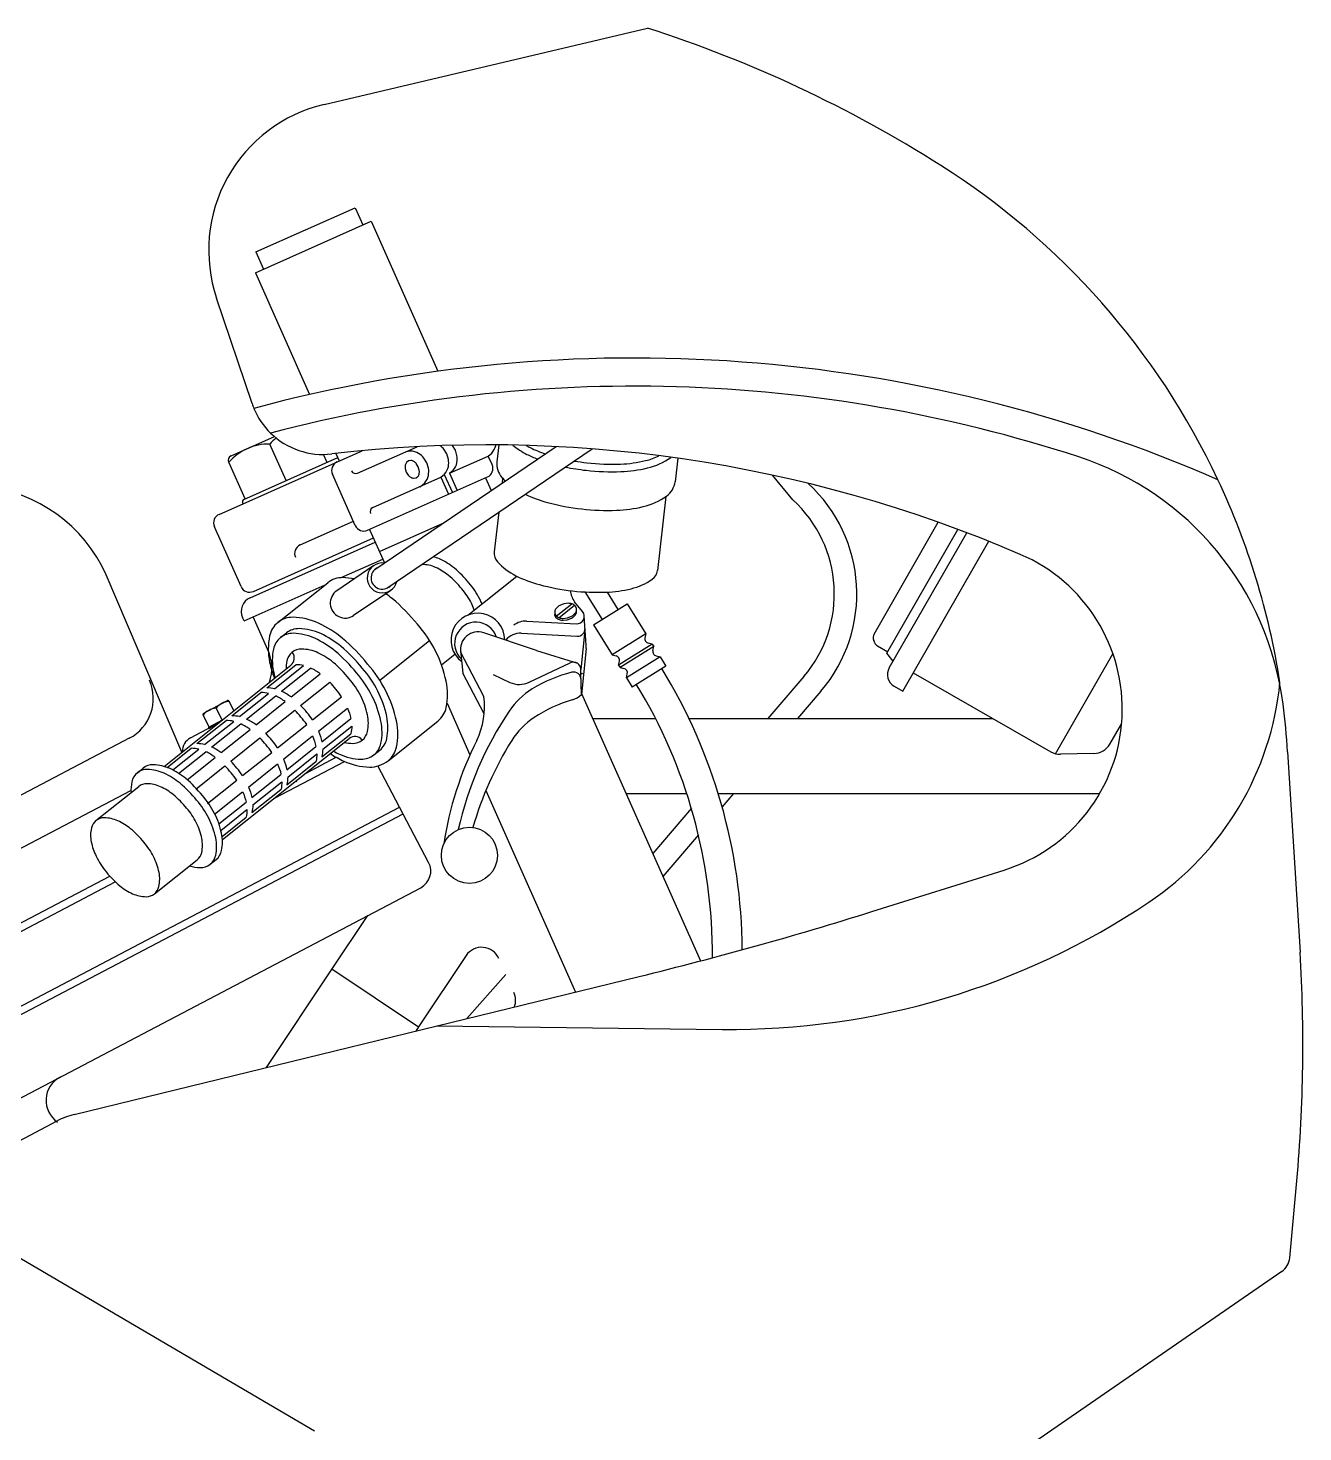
# Model space of a CAD drawing. Extents: x 9.5 to 89.6, y 8.4 to 52.1.
# Drawn here: x 61.2 to 78.21, y 33.4 to 52.14 of the extents above; entities that cross this region are included whole.
import ezdxf

# ---------------------------------------------------------------- set-up
doc = ezdxf.new("R2010")
doc.units = 0
for name, color, linetype in [('BARS', 7, 'CONTINUOUS'), ('FAIRING', 1, 'CONTINUOUS'), ('FEND', 7, 'CONTINUOUS'), ('FRAME', 40, 'CONTINUOUS'), ('GAUGES', 6, 'CONTINUOUS'), ('TANK', 1, 'CONTINUOUS')]:
    doc.layers.add(name, color=color, linetype=linetype)

msp = doc.modelspace()

# ---------------------------------------------------------------- linework, layer by layer
at = {"layer": 'BARS'}
for p, q in [((65.824265, 44.911781), (68.243704, 46.553813)), ((65.986429, 44.663545), (68.726187, 46.522973)), ((67.479418, 46.576109), (67.454094, 46.35199)), ((69.868169, 46.397792), (69.832625, 46.083229)), ((67.530798, 46.132188), (67.523184, 46.064809)), ((71.405463, 45.841918), (71.135243, 46.17133)), ((69.708808, 45.886084), (69.597439, 44.900468)), ((67.479336, 45.676756), (67.419428, 45.146572)), ((65.812133, 44.965627), (65.317691, 44.630057)), ((66.036759, 44.634654), (65.542317, 44.299084)), ((67.983551, 43.833412), (67.27877, 44.068889)), ((68.629968, 44.1042), (68.576357, 43.578294)), ((68.644931, 43.858013), (68.582249, 43.243125)), ((67.280013, 43.219397), (66.969999, 43.813107)), ((67.285851, 42.985213), (67.001697, 43.529399)), ((71.551691, 43.482392), (71.073321, 42.922405)), ((71.779793, 43.287536), (71.46788, 42.922405)), ((70.61363, 41.922405), (70.461169, 41.743931)), ((70.050462, 41.725028), (69.534112, 41.12058)), ((70.144067, 41.372726), (69.669296, 40.816951))]:
    msp.add_line(p, q, dxfattribs=at)
at = {"layer": 'BARS', "color": 7}
for p, q in [((67.066589, 44.303677), (67.719414, 44.823956)), ((64.53156, 44.206172), (65.196282, 44.735933)), ((68.599154, 44.350649), (68.492436, 44.482628)), ((68.645739, 43.898862), (68.621202, 44.293971)), ((64.565542, 44.003083), (64.643744, 44.065408)), ((67.779683, 44.062186), (68.52637, 44.022646)), ((67.849425, 44.223217), (68.516107, 44.187913)), ((65.891487, 43.433574), (66.556209, 43.963334)), ((64.72447, 43.803667), (64.721353, 43.807577)), ((66.715688, 43.638736), (66.894453, 43.781206)), ((66.967923, 43.831709), (67.001944, 43.526898)), ((67.883571, 43.40695), (68.433639, 43.666946)), ((67.983551, 43.833412), (68.52937, 43.661337)), ((63.01091, 42.284572), (64.705416, 43.635034)), ((67.405395, 43.510277), (67.628671, 43.406246)), ((68.577154, 43.532935), (68.576357, 43.578294)), ((68.582249, 43.243125), (68.577154, 43.532935)), ((66.002422, 42.360593), (66.667144, 42.890352)), ((63.789969, 41.307041), (65.484475, 42.657502)), ((65.656223, 42.634539), (65.653107, 42.638449)), ((65.812035, 42.439032), (65.890238, 42.501357)), ((62.654893, 42.199042), (62.733095, 42.261366)), ((62.102415, 41.560533), (62.673294, 42.015504)), ((63.627158, 40.979082), (63.70536, 41.041407)), ((62.881473, 40.583002), (63.452352, 41.037972))]:
    msp.add_line(p, q, dxfattribs=at)
at = {"layer": 'BARS', "color": 8}
for p, q in [((68.862693, 44.246815), (68.634734, 44.612686)), ((69.074878, 44.379018), (68.930396, 44.610909)), ((68.247413, 44.29065), (68.453806, 44.454528)), ((68.282447, 44.26956), (68.491449, 44.43551)), ((68.74387, 44.172781), (69.193701, 44.453052)), ((69.193701, 44.453052), (69.442999, 44.052933)), ((68.74387, 44.172781), (68.993168, 43.772662)), ((69.442999, 44.052933), (68.993168, 43.772662)), ((69.442999, 44.052933), (69.430978, 44.001173)), ((69.527609, 43.917135), (69.077778, 43.636864)), ((69.548762, 43.883185), (69.098931, 43.602914)), ((69.527609, 43.917135), (69.47585, 43.929155)), ((69.527609, 43.917135), (69.548762, 43.883185)), ((69.536741, 43.831426), (69.548762, 43.883185)), ((68.993168, 43.772662), (69.044927, 43.760641)), ((69.077778, 43.636864), (69.089799, 43.688623)), ((69.633372, 43.747387), (69.183541, 43.467116)), ((69.581612, 43.759408), (69.633372, 43.747387)), ((69.633372, 43.747387), (69.71005, 43.62432)), ((64.383117, 43.33195), (64.771675, 43.641617)), ((64.485496, 43.320294), (64.874054, 43.629961)), ((64.579755, 43.287014), (64.968313, 43.596681)), ((64.706159, 43.211745), (65.094717, 43.521413)), ((69.077778, 43.636864), (69.098931, 43.602914)), ((69.098931, 43.602914), (69.15069, 43.590893)), ((69.183541, 43.467116), (69.195561, 43.518875)), ((69.71005, 43.62432), (69.260219, 43.344049)), ((64.834595, 43.098619), (65.223153, 43.408287)), ((69.183541, 43.467116), (69.260219, 43.344049)), ((63.916356, 42.959958), (64.304914, 43.269625)), ((64.018736, 42.948302), (64.407294, 43.257969)), ((64.112995, 42.915022), (64.501553, 43.224689)), ((64.239398, 42.839754), (64.627956, 43.149421)), ((64.993508, 42.905585), (65.382066, 43.215252)), ((64.367835, 42.726628), (64.756393, 43.036295)), ((65.072023, 42.752673), (65.460581, 43.06234)), ((65.11719, 42.612662), (65.505748, 42.922329)), ((63.449596, 42.587966), (63.838154, 42.897634)), ((63.551975, 42.576311), (63.940533, 42.885978)), ((63.646234, 42.54303), (64.034792, 42.852697)), ((63.772638, 42.467762), (64.161196, 42.777429)), ((64.526747, 42.533593), (64.915305, 42.84326)), ((65.1286, 42.513354), (65.517158, 42.823021)), ((63.901074, 42.354636), (64.289632, 42.664303)), ((64.605263, 42.380681), (64.993821, 42.690349)), ((64.650429, 42.24067), (65.038987, 42.550338)), ((65.117118, 42.410954), (65.505676, 42.720622)), ((63.051886, 42.271006), (63.371393, 42.525642)), ((63.126558, 42.237268), (63.473773, 42.513986)), ((63.205537, 42.19181), (63.568032, 42.480705)), ((63.319433, 42.106573), (63.694435, 42.405437)), ((64.059987, 42.161601), (64.448545, 42.471268)), ((64.661839, 42.141362), (65.050397, 42.451029)), ((63.434313, 41.982644), (63.822871, 42.292311)), ((64.138502, 42.00869), (64.52706, 42.318357)), ((64.183669, 41.868679), (64.572227, 42.178346)), ((64.650357, 42.038963), (65.038915, 42.34863)), ((63.592345, 41.788907), (63.981784, 42.099276)), ((64.183597, 41.666971), (64.572155, 41.976638)), ((64.195078, 41.76937), (64.583637, 42.079037)), ((63.685297, 41.647501), (64.0603, 41.946365)), ((63.742972, 41.517459), (64.105466, 41.806354)), ((63.769662, 41.430328), (64.116876, 41.707045)), ((63.785887, 41.35001), (64.105394, 41.604646))]:
    msp.add_line(p, q, dxfattribs=at)
at = {"layer": 'BARS'}
for points in [[(67.667091, 46.573643, 0.060614), (67.854987, 46.449807, 0.021696), (67.997272, 46.386564, 0.037433)], [(67.454094, 46.35199, 0.215701), (67.52199, 46.141751, 0.017542), (67.56759, 46.094946, 0.049907)], [(68.36917, 46.280671, 0.022536), (68.645523, 46.236759, 0.037433), (69.109565, 46.219262, 0.049907), (69.463666, 46.268035, 0.093241), (69.777816, 46.409288, 0.001501), (69.779133, 46.410212, 0.215701)], [(67.832674, 45.91656, 0.044329), (68.13099, 45.807403, 0.037433), (68.587235, 45.720912, 0.037433), (69.051277, 45.703416, 0.049907), (69.405378, 45.752188, 0.093241), (69.719528, 45.893441, 0.215701), (69.832625, 46.083229, 0.215701)], [(67.419428, 45.146572, 0.215701), (67.46176, 45.015492, 0.093241), (67.706715, 44.830207, 0.049907), (68.022215, 44.710764, 0.037433), (68.463638, 44.627082, 0.037433), (68.912604, 44.610154, 0.049907), (69.246802, 44.656185, 0.093241), (69.526925, 44.782139, 0.2157), (69.597439, 44.900468, 0.215701)]]:
    msp.add_lwpolyline(points, format="xyb", dxfattribs=at)
at = {"layer": 'BARS', "color": 8}
for points in [[(67.846067, 46.569469, 0.018464), (67.899929, 46.540143, 0.032031), (68.099851, 46.456183, 0.037433)], [(68.487587, 46.361039, 0.014227), (68.656852, 46.337019, 0.037433), (69.105818, 46.320091, 0.049907), (69.440015, 46.366122, 0.057368), (69.618408, 46.431486, 0.215701)], [(68.225213, 44.301657), (68.243328, 44.270312, 0.107177), (68.284357, 44.245269, 0.078151), (68.339948, 44.23524), (68.394606, 44.242787), (68.451114, 44.264668, 0.078151), (68.491379, 44.295666, 0.107177), (68.516307, 44.336765), (68.517987, 44.372929), (68.517797, 44.373258, 0.107177)], [(64.874054, 43.629961, 0.05537), (64.775565, 43.641632, 0.005614), (64.771675, 43.641617, 0.171711)], [(65.094717, 43.521413, 0.048313), (64.968313, 43.596681, 0.104726)], [(64.485496, 43.320294, 0.05537), (64.387007, 43.331965, 0.005614), (64.383117, 43.33195, 0.171711)], [(65.382066, 43.215252, 0.035278), (65.306092, 43.314545, 0.025727), (65.223153, 43.408287, 0.066151)], [(64.407294, 43.257969, 0.05537), (64.308805, 43.269641, 0.005614), (64.304914, 43.269625, 0.171711)], [(64.627956, 43.149421, 0.048313), (64.501553, 43.224689, 0.104726)], [(64.706159, 43.211745, 0.048313), (64.579755, 43.287014, 0.104726)], [(64.018736, 42.948302, 0.05537), (63.920247, 42.959973, 0.005614), (63.916356, 42.959958, 0.171711)], [(64.239398, 42.839754, 0.048313), (64.112995, 42.915022, 0.104726)], [(64.915305, 42.84326, 0.035278), (64.839332, 42.942553, 0.025727), (64.756393, 43.036295, 0.066151)], [(64.993508, 42.905585, 0.035278), (64.917534, 43.004878, 0.025727), (64.834595, 43.098619, 0.066151)], [(65.460581, 43.06234, -0.048313), (65.505748, 42.922329, -0.104726)], [(63.940533, 42.885978, 0.05537), (63.842044, 42.897649, 0.005614), (63.838154, 42.897634, 0.171711)], [(64.161196, 42.777429, 0.048313), (64.034792, 42.852697, 0.104726)], [(64.526747, 42.533593, 0.035278), (64.450774, 42.632886, 0.025727), (64.367835, 42.726628, 0.066151)], [(65.072023, 42.752673, -0.048313), (65.11719, 42.612662, -0.104726)], [(65.517158, 42.823021, -0.05537), (65.506559, 42.724411, -0.005614), (65.505676, 42.720622, -0.171711)], [(63.551975, 42.576311, 0.05537), (63.453486, 42.587982, 0.005614), (63.449596, 42.587966, 0.171711)], [(63.772638, 42.467762, 0.048313), (63.646234, 42.54303, 0.104726)], [(64.448545, 42.471268, 0.035278), (64.372571, 42.570561, 0.025727), (64.289632, 42.664303, 0.066151)], [(64.993821, 42.690349, -0.048313), (65.038987, 42.550338, -0.104726)], [(63.473773, 42.513986, 0.05537), (63.375283, 42.525657, 0.005614), (63.371393, 42.525642, 0.171711)], [(63.694435, 42.405437, 0.048313), (63.568032, 42.480705, 0.104726)], [(64.059987, 42.161601, 0.035278), (63.984013, 42.260894, 0.025727), (63.901074, 42.354636, 0.062181)], [(64.605263, 42.380681, -0.048313), (64.650429, 42.24067, -0.104726)], [(65.050397, 42.451029, -0.05537), (65.039798, 42.352419, -0.005614), (65.038915, 42.34863, -0.171711)], [(65.1286, 42.513354, -0.05537), (65.118001, 42.414743, -0.005614), (65.117118, 42.410954, -0.171711)], [(63.981784, 42.099276, 0.035278), (63.905811, 42.198569, 0.025727), (63.822871, 42.292311, 0.066151)], [(64.52706, 42.318357, -0.048313), (64.572227, 42.178346, -0.104726)], [(64.138502, 42.00869, -0.048313), (64.183669, 41.868679, -0.104726)], [(64.583637, 42.079037, -0.05537), (64.573038, 41.980427, -0.005614), (64.572155, 41.976638, -0.171711)], [(64.661839, 42.141362, -0.05537), (64.65124, 42.042752, -0.005614), (64.650357, 42.038963, -0.171711)], [(64.0603, 41.946365, -0.048313), (64.105466, 41.806354, -0.104726)], [(64.116876, 41.707045, -0.05537), (64.106277, 41.608435, -0.005614), (64.105394, 41.604646, -0.171711)], [(64.195078, 41.76937, -0.05537), (64.18448, 41.67076, -0.005614), (64.183597, 41.666971, -0.171711)]]:
    msp.add_lwpolyline(points, format="xyb", dxfattribs=at)
at = {"layer": 'BARS', "color": 7}
for points in [[(67.152802, 44.372386, 0.028625), (67.113998, 44.462485, 0.065028), (66.985441, 44.652927, 0.052293), (66.807364, 44.833884, 0.066151), (66.636706, 44.940122, 0.104726), (66.454914, 44.980015, 0.003149), (66.452732, 44.980017, 0.171711)], [(67.255174, 44.453973, 0.018029), (67.225787, 44.518416, 0.064234), (67.08123, 44.733291, 0.051705), (66.886828, 44.930375, 0.066151), (66.688213, 45.054017, 0.038214), (66.60584, 45.083929, 0.171711)], [(65.549612, 44.787458, 0.045248), (65.397477, 44.804166, 0.174706), (65.19628, 44.735931, 0.174705)], [(66.667144, 42.890352, 0.174705), (66.778549, 43.071251, 0.104203), (66.777996, 43.420645, 0.064948), (66.636597, 43.821709, 0.063643), (66.393107, 44.180858, 0.051099), (66.057435, 44.523586, 0.018651), (65.971101, 44.590092, 0.104203)], [(66.002423, 42.360593, 0.174705), (66.113829, 42.541492, 0.104203), (66.113276, 42.890887, 0.064948), (65.971877, 43.29195, 0.063643), (65.728387, 43.651099, 0.051099), (65.392715, 43.993827, 0.064948), (65.073219, 44.195908, 0.104203), (64.732756, 44.274407, 0.174706), (64.53156, 44.206172, 0.174705)], [(64.53156, 44.206172, 0.174705), (64.420154, 44.025274, 0.104203), (64.420707, 43.675879, 0.038728), (64.484619, 43.459066, 0.051099)], [(65.812035, 42.439032, 0.174705), (65.906447, 42.592336, 0.104203), (65.905978, 42.888433, 0.064948), (65.786148, 43.228318, 0.063643), (65.579801, 43.532681, 0.051099), (65.295333, 43.823129, 0.064948), (65.024574, 43.994384, 0.104203), (64.736046, 44.060908, 0.174705), (64.565542, 44.003083, 0.174705), (64.47113, 43.849779, 0.104203), (64.471599, 43.553682, 0.018218), (64.49354, 43.466176, 0.051099)], [(65.890238, 42.501357, 0.174705), (65.984649, 42.654661, 0.104203), (65.984181, 42.950758, 0.064948), (65.864351, 43.290642, 0.063643), (65.658004, 43.595006, 0.051099), (65.373536, 43.885453, 0.064948), (65.102777, 44.056709, 0.104203), (64.814249, 44.123233, 0.174705), (64.643744, 44.065408, 0.174705)], [(65.656223, 42.634539, 0.174705), (65.727032, 42.749517, 0.104203), (65.726681, 42.971589, 0.064948), (65.636808, 43.226503, 0.063643), (65.482048, 43.454775, 0.051099), (65.268697, 43.672611, 0.064948), (65.065628, 43.801052, 0.104203), (64.849232, 43.850946, 0.174705), (64.721353, 43.807577, 0.174705), (64.650544, 43.692599, 0.051645), (64.639149, 43.582222, 0.064948)], [(65.418208, 42.60469, 0.051645), (65.528345, 42.59117, 0.174705), (65.656223, 42.634539, 0.174705)], [(65.231062, 42.455541, 0.038276), (65.412892, 42.353648, 0.104203), (65.751644, 42.275544, 0.174705), (66.002423, 42.360593, 0.174705)], [(65.272598, 42.488644, 0.018218), (65.353003, 42.447731, 0.104203), (65.64153, 42.381207, 0.174705), (65.812035, 42.439032, 0.174705)], [(63.627158, 40.979082, 0.174705), (63.700799, 41.098659, 0.104203), (63.700433, 41.329615, 0.064948), (63.606966, 41.594725, 0.063643), (63.446015, 41.832128, 0.051099), (63.22413, 42.058677, 0.064948), (63.012938, 42.192257, 0.104203), (62.787886, 42.244146, 0.174705), (62.654893, 42.199042, 0.174705), (62.581252, 42.079465, 0.065655), (62.570284, 41.933408, 0.064948)], [(63.70536, 41.041407, 0.174705), (63.779001, 41.160984, 0.104203), (63.778636, 41.39194, 0.064948), (63.685168, 41.65705, 0.063643), (63.524218, 41.894453, 0.051099), (63.302333, 42.121002, 0.064948), (63.091141, 42.254581, 0.104203), (62.866089, 42.30647, 0.174705), (62.733095, 42.261366, 0.174705)], [(63.452352, 41.037972, 0.171711), (63.513537, 41.136042, 0.104726), (63.515214, 41.322152, 0.066151), (63.441627, 41.535735, 0.065028), (63.313071, 41.726176, 0.052293), (63.134994, 41.907133, 0.066151), (62.964336, 42.013372, 0.104726), (62.782544, 42.053264, 0.171711), (62.673293, 42.015503, 0.171711)], [(63.349342, 40.955877, 0.065655), (63.494164, 40.933979, 0.174705), (63.627158, 40.979082, 0.174705)]]:
    msp.add_lwpolyline(points, format="xyb", dxfattribs=at)
at = {"layer": 'BARS', "color": 8}
msp.add_lwpolyline([(68.226089, 44.324939), (68.244204, 44.293593, 0.107177), (68.285233, 44.26855, 0.078151), (68.340824, 44.258521), (68.395482, 44.266068), (68.45199, 44.287949, 0.078151), (68.492255, 44.318947, 0.107177), (68.517183, 44.360046), (68.518863, 44.39621), (68.500749, 44.427555, 0.107177), (68.45972, 44.452598, 0.078151), (68.409712, 44.46162), (68.34947, 44.45508), (68.292963, 44.433199, 0.078151), (68.252698, 44.402202, 0.107177), (68.22777, 44.361102)], format="xyb", close=True, dxfattribs=at)
msp.add_lwpolyline([(68.22628, 44.324609), (68.225213, 44.301657)], dxfattribs=at)
at = {"layer": 'BARS', "color": 7}
msp.add_lwpolyline([(62.881473, 40.583002, 0.171711), (62.942659, 40.681072, 0.104726), (62.944335, 40.867182, 0.066151), (62.870749, 41.080765, 0.065028), (62.742192, 41.271206, 0.052293), (62.564115, 41.452163, 0.066151), (62.393458, 41.558402, 0.104726), (62.211665, 41.598294, 0.171711), (62.102415, 41.560533, 0.171711), (62.041229, 41.462463, 0.104726), (62.039553, 41.276352, 0.066151), (62.105035, 41.086292, 0.052293), (62.241696, 40.872328, 0.052293), (62.419773, 40.691372, 0.066151), (62.590431, 40.585133, 0.104726), (62.772223, 40.545241, 0.171711)], format="xyb", close=True, dxfattribs=at)
msp.add_circle((67.087984, 41.097092), 0.375, dxfattribs=at)
at = {"layer": 'BARS'}
for centre, radius, start, end in [((70.259109, 44.586581), 2, 319.494389, 47.551327), ((70.259109, 44.586581), 1.7, 319.494389, 47.598144), ((65.924446, 44.80014), 0.2, 82.166092, 346.504875), ((65.924446, 44.80014), 0.15, 116.424847, 313.921031), ((65.430004, 44.464571), 0.2, 124.163778, 304.164408), ((68.39622, 43.883366), 0.25, 354.179307, 3.553619)]:
    msp.add_arc(centre, radius, start, end, dxfattribs=at)
at = {"layer": 'BARS', "color": 7}
for centre, radius, start, end in [((68.686835, 44.639819), 0.25, 182.202772, 218.958956), ((67.200183, 43.970071), 0.359361, 0.800272, 233.1303), ((68.521395, 44.287773), 0.1, 266.968755, 38.958956), ((67.175403, 43.924481), 0.28538, 18.01747, 227.027119), ((67.203817, 43.844556), 0.236523, 71.524793, 190.647221), ((67.766464, 43.812536), 0.25, 86.968755, 140.76975), ((67.836205, 43.973567), 0.25, 86.968755, 128.553619), ((68.531658, 44.122506), 0.1, 266.968755, 3.553619), ((64.630627, 43.728877), 0.12, 308.553619, 38.553619), ((68.476372, 43.576536), 0.1, 1.007115, 115.298248), ((68.920031, 41.695862), 1.902992, 104.168598, 121.458716), ((68.478702, 43.444006), 0.1, 1.007115, 104.168598), ((68.587153, 43.533111), 0.01, 181.007115, 333.375959), ((68.448774, 42.466129), 1, 121.458716, 146.174002), ((67.755372, 43.678179), 0.3, 245.017991, 295.298248), ((66.290123, 43.077555), 1, 333.477275, 8.154465), ((68.998606, 41.347604), 1.902992, 106.424693, 123.392132), ((68.3757, 43.460697), 0.3, 286.424693, 313.511285), ((71.525658, 40.404312), 4.703823, 146.174002, 167.273833), ((68.50163, 42.101533), 1, 123.392132, 148.107418), ((65.559264, 42.563659), 0.12, 38.553619, 128.553619), ((71.393661, 40.530497), 4.703823, 153.477275, 171.217722), ((71.646324, 40.144698), 4.703823, 148.107418, 163.643015)]:
    msp.add_arc(centre, radius, start, end, dxfattribs=at)
at = {"layer": 'BARS', "color": 8}
for centre, radius, start, end in [((69.489423, 43.9876), 0.06, 166.925331, 256.925331), ((69.031354, 43.702196), 0.06, 346.925331, 76.925331), ((69.595186, 43.817852), 0.06, 166.925331, 256.925331), ((69.137117, 43.532449), 0.06, 346.925331, 76.925331), ((63.431526, 39.777825), 7.299414, 0.469112, 31.489667), ((63.431526, 39.777825), 6.899414, 359.598802, 31.489667), ((64.868021, 42.129768), 0.1, 201.995329, 211.553619)]:
    msp.add_arc(centre, radius, start, end, dxfattribs=at)
at = {"layer": 'FAIRING', "color": 8}
for p, q in [((65.147423, 51.12049), (69.463981, 52.139985)), ((64.185325, 47.129309), (63.711716, 48.53579))]:
    msp.add_line(p, q, dxfattribs=at)
at = {"layer": 'FAIRING'}
for p, q in [((78.009206, 42.480497), (78.175795, 39.804209)), ((72.4607, 40.346523), (74.227449, 40.901074)), ((61.810576, 37.637424), (69.35367, 39.480326)), ((66.651413, 38.82012), (70.462118, 38.774391)), ((54.526074, 33.845665), (61.582998, 37.551353)), ((78.039119, 35.724247), (78.132579, 36.754108)), ((60.905497, 35.830162), (65.01809, 33.415284)), ((77.931982, 35.540975), (69.940317, 30.03481))]:
    msp.add_line(p, q, dxfattribs=at)
at = {"layer": 'FAIRING', "color": 8}
for centre, radius, start, end in [((64.241735, 35.884903), 17.073359, 57.631718, 72.189423), ((65.60714, 49.174042), 2, 103.288735, 198.610097), ((68.028523, 41.859234), 10, 25.161863, 57.631718), ((65.133037, 47.448435), 1, 198.610097, 202.650582)]:
    msp.add_arc(centre, radius, start, end, dxfattribs=at)
at = {"layer": 'FAIRING'}
for centre, radius, start, end in [((69.286763, 28.233663), 19.502, 66.447264, 105.088552), ((69.286763, 28.233663), 19.126, 71.920097, 104.699197), ((65.133037, 47.448435), 1, 202.650582, 225.621988), ((65.133037, 47.448435), 1, 225.621988, 276.660628), ((67.336813, 28.576674), 18, 66.751589, 96.660628), ((73.981012, 42.612811), 4, 7.215187, 71.920097), ((68.028523, 41.859234), 10, 8.90137, 25.161863), ((73.553628, 43.047808), 2.25, 287.426147, 66.751589), ((73.926731, 43.792356), 4, 303.878727, 354.465482), ((68.028523, 41.859234), 10, 3.56187, 7.215187), ((57.486888, 88.051711), 50, 283.729341, 287.426147), ((70.58211, 48.773671), 10, 269.312481, 303.878727), ((58.214429, 38.561684), 20, 354.8146, 3.561866), ((62.047911, 36.665997), 1, 103.729341, 117.704583), ((77.790142, 35.746842), 0.25, 304.566391, 354.8146)]:
    msp.add_arc(centre, radius, start, end, dxfattribs=at)
at = {"layer": 'FEND'}
for p, q in [((64.237864, 49.15124), (65.564332, 49.741821)), ((65.564332, 49.741821), (65.666016, 49.513435)), ((64.229922, 48.874045), (65.775641, 49.562243)), ((65.775641, 49.562243), (66.667553, 47.558976)), ((64.237864, 49.15124), (64.339548, 48.922853)), ((64.229922, 48.874045), (64.953787, 47.248218)), ((63.746089, 45.648379), (65.654009, 46.497839)), ((65.594929, 46.197876), (66.389721, 46.55174)), ((65.304046, 46.461524), (65.348448, 46.361795)), ((66.821939, 46.196858), (67.339906, 46.427472)), ((67.390748, 46.313278), (67.339906, 46.427472)), ((65.563657, 45.499805), (65.258604, 46.184964)), ((65.728692, 45.436454), (67.327397, 46.148243)), ((65.798298, 45.741104), (66.707746, 46.146016)), ((66.707746, 46.146016), (66.80943, 45.91763)), ((66.821939, 46.196858), (66.923623, 45.968472)), ((67.300904, 46.136448), (67.376978, 45.965581)), ((64.827881, 45.240632), (65.538236, 45.556902)), ((65.885938, 45.154574), (66.746648, 45.537787)), ((64.038633, 44.683991), (63.682738, 45.483344)), ((65.755185, 45.448249), (65.95464, 45.000265)), ((64.203668, 44.62064), (65.806027, 45.334056)), ((66.788368, 43.127682), (67.094699, 42.439653)), ((68.581967, 43.259132), (70.172107, 39.687621)), ((67.307554, 41.961571), (68.504631, 39.272892))]:
    msp.add_line(p, q, dxfattribs=at)
at = {"layer": 'FEND', "color": 8}
for p, q in [((63.907357, 46.429651), (64.484994, 46.686832)), ((64.640112, 46.098966), (64.422547, 46.587623)), ((64.091862, 45.854869), (63.874297, 46.343527)), ((64.075418, 45.847548), (65.328925, 46.405645)), ((65.188362, 46.343062), (65.141431, 46.44847)), ((66.751898, 46.182071), (66.859675, 45.94)), ((64.067535, 45.791495), (64.060213, 45.807939))]:
    msp.add_line(p, q, dxfattribs=at)
at = {"layer": 'FEND'}
for points in [[(66.428212, 46.016575), (66.490504, 46.067444, 0.129653), (66.540115, 46.169521, 0.09277), (66.541013, 46.263845), (66.52042, 46.336272), (66.480375, 46.400039, 0.09277), (66.409678, 46.462487, 0.129653), (66.300624, 46.493922), (66.238265, 46.484308)], [(66.707746, 46.146016), (66.756618, 46.185925, 0.129653), (66.806228, 46.288002, 0.09277), (66.807126, 46.382326), (66.786533, 46.454753), (66.746488, 46.51852, 0.065365), (66.698941, 46.565368, 0.129653)], [(66.821939, 46.196858), (66.870811, 46.236767, 0.129653), (66.920421, 46.338844, 0.09277), (66.921319, 46.433168), (66.900726, 46.505596), (66.860681, 46.569362, 0.00123), (66.859903, 46.570355, 0.129653)], [(67.339906, 46.427472), (67.388777, 46.467381, 0.129653), (67.438388, 46.569458, 0.006862), (67.439653, 46.57638)]]:
    msp.add_lwpolyline(points, format="xyb", dxfattribs=at)
msp.add_lwpolyline([(66.273834, 46.363315), (66.248196, 46.342378, 0.106795), (66.23188, 46.304559, 0.082604), (66.230599, 46.26146), (66.244284, 46.213329), (66.270896, 46.170953, 0.082604), (66.303781, 46.143065, 0.106795), (66.342804, 46.129885), (66.375518, 46.134928), (66.401156, 46.155864, 0.106795), (66.417473, 46.193684, 0.082604), (66.418753, 46.236783), (66.405068, 46.284914), (66.378456, 46.32729, 0.082604), (66.345571, 46.355178, 0.106795), (66.306548, 46.368358)], format="xyb", close=True, dxfattribs=at)
at = {"layer": 'FEND', "color": 8}
for centre, radius, start, end in [((64.964117, 46.10898), 0.722771, 129.243647, 138.529547), ((64.415867, 45.864884), 0.722771, 89.470453, 138.529547), ((63.93389, 46.370059), 0.065232, 114, 204), ((64.08762, 45.820141), 0.03, 114, 204)]:
    msp.add_arc(centre, radius, start, end, dxfattribs=at)
at = {"layer": 'FEND'}
for centre, radius, start, end in [((65.372797, 46.235806), 0.125, 114, 204), ((67.276555, 46.262436), 0.125, 294, 24), ((65.569508, 46.254973), 0.0625, 204, 294), ((65.823719, 45.684007), 0.0625, 114, 204), ((63.796932, 45.534186), 0.125, 114, 204), ((65.67785, 45.550647), 0.125, 204, 294), ((64.878723, 45.126438), 0.125, 114, 204), ((64.152826, 44.734833), 0.125, 204, 294)]:
    msp.add_arc(centre, radius, start, end, dxfattribs=at)
at = {"layer": 'FRAME'}
for p, q in [((64.159557, 44.535322), (65.830431, 45.279244)), ((65.377452, 44.803905), (65.932115, 45.050857)), ((64.078532, 44.225589), (65.160205, 44.707181)), ((64.078532, 44.225589), (64.058195, 44.271266)), ((64.397469, 43.841155), (64.20186, 44.280498)), ((63.540132, 42.996383), (63.850269, 43.161286)), ((63.944901, 43.02893), (63.879235, 43.15243)), ((63.613728, 42.812348), (63.531276, 42.967417)), ((63.787707, 42.904855), (63.705256, 43.059924)), ((68.731888, 42.922405), (69.572661, 42.922405)), ((70.018868, 42.922405), (74.076233, 42.922405)), ((63.363789, 42.664449), (63.726654, 42.854995)), ((63.607211, 42.791034), (63.724952, 42.853638)), ((63.608509, 42.809574), (63.792243, 42.907267)), ((64.898998, 42.190898), (65.310063, 42.406754)), ((64.483518, 41.859775), (65.418832, 42.350921)), ((66.543168, 41.003123), (65.867041, 42.290705)), ((42.072765, 31.201867), (62.569401, 41.964933)), ((69.177117, 41.922405), (69.98917, 41.922405)), ((70.408791, 41.922405), (75.501952, 41.922405)), ((46.36579, 31.348568), (66.155895, 41.740625)), ((46.412282, 31.260032), (66.202386, 41.652089)), ((40.959112, 29.619734), (62.286651, 40.819119)), ((44.651658, 29.225218), (66.438057, 40.665556)), ((45.955272, 32.130338), (62.359512, 40.74443)), ((65.728644, 40.293033), (65.252768, 39.580462)), ((67.04325, 39.75867), (66.408697, 38.808498)), ((65.252768, 39.580462), (64.373285, 38.263536)), ((65.252768, 39.580462), (66.408697, 38.808498)), ((67.050942, 38.917732), (67.575942, 39.504983)), ((66.408697, 38.808498), (66.370648, 38.751525))]:
    msp.add_line(p, q, dxfattribs=at)
for centre, radius, start, end in [((64.240904, 44.352613), 0.2, 114, 204), ((63.849341, 43.597113), 0.6, 341.432773, 24), ((63.893601, 42.915556), 0.23731, 93.470453, 142.529547), ((63.860324, 43.142375), 0.021418, 28, 118), ((63.550187, 42.977472), 0.021418, 118, 208), ((63.719621, 42.823049), 0.23731, 93.470453, 142.529547), ((63.613134, 42.800877), 0.00985, 118, 208), ((63.456772, 42.487378), 0.2, 117.704583, 181.940317), ((66.321829, 40.886895), 0.25, 297.704583, 27.704583), ((67.251151, 39.619827), 0.25, 24, 146.263802), ((67.454291, 39.163567), 0.25, 338.81643, 24), ((61.785331, 37.827024), 0.35, 117.704583, 236.263802)]:
    msp.add_arc(centre, radius, start, end, dxfattribs=at)
at = {"layer": 'GAUGES'}
for p, q in [((72.490602, 44.051418), (73.346944, 45.543652)), ((72.661009, 43.795857), (73.609349, 45.448404)), ((72.692295, 43.599235), (73.727903, 45.403853)), ((72.871576, 43.288819), (74.019984, 45.289999)), ((72.493881, 43.941403), (72.484701, 43.963977)), ((72.536742, 43.892337), (72.671874, 43.81479)), ((72.742961, 43.687523), (72.661009, 43.795857)), ((73.011833, 43.533227), (74.848292, 42.479346)), ((72.758823, 43.353524), (72.871576, 43.288819)), ((75.63644, 42.581716), (75.795714, 42.859262)), ((75.425183, 42.456211), (74.978302, 42.446241))]:
    msp.add_line(p, q, dxfattribs=at)
at = {"layer": 'GAUGES', "color": 8}
msp.add_line((74.913611, 42.453268), (75.678835, 43.786723), dxfattribs=at)
at = {"layer": 'GAUGES'}
for centre, radius, start, end in [((72.577336, 44.001645), 0.1, 150.149973, 202.128013), ((72.586515, 43.97907), 0.1, 202.128013, 240.149973), ((72.848415, 43.509643), 0.18, 150.149973, 240.149973), ((75.419607, 42.706149), 0.25, 271.278072, 330.149973), ((74.972725, 42.696179), 0.25, 240.149973, 271.278072)]:
    msp.add_arc(centre, radius, start, end, dxfattribs=at)
at = {"layer": 'TANK'}
for p, q in [((63.24683, 42.472591), (62.237808, 44.84183)), ((62.547035, 42.659119), (52.918948, 37.603277))]:
    msp.add_line(p, q, dxfattribs=at)
for centre, radius, start, end in [((60.410717, 44.028356), 2, 24, 84.528986), ((62.268087, 43.190332), 0.6, 297.704583, 24)]:
    msp.add_arc(centre, radius, start, end, dxfattribs=at)

doc.saveas('drawing.dxf')
